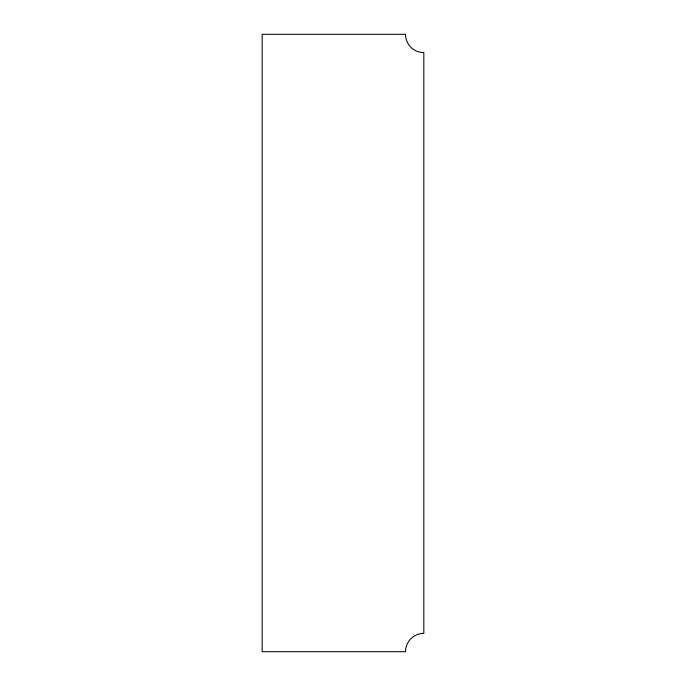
<?xml version="1.0" encoding="UTF-8"?>
<svg xmlns="http://www.w3.org/2000/svg" width="686" height="686" viewBox="0 0 686 686"><rect width="100%" height="100%" fill="white"/><g stroke="black" fill="none" stroke-linecap="round" stroke-linejoin="round"><path stroke-width="1.03" d="M405.503 34.3L262.172 34.3L262.172 651.7L405.503 651.7A18.316 18.316 0 0 1 423.828 633.384L423.828 52.616A18.316 18.316 0 0 1 405.503 34.3"/></g></svg>
